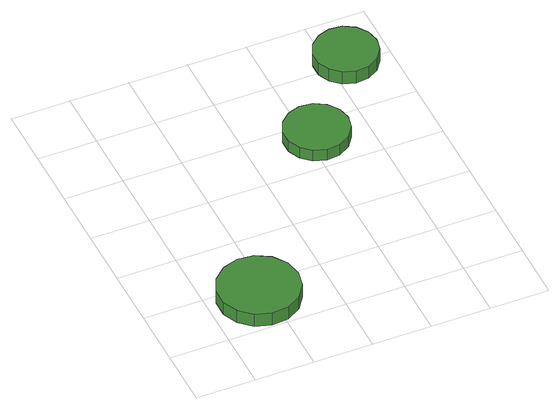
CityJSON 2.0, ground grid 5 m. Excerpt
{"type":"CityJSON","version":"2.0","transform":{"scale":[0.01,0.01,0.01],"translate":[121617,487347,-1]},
"CityObjects":{
"tree1":{"type":"SolitaryVegetationObject","attributes":{"function":"something"},"geometry":[{"type":"MultiSurface","lod":"1","boundaries":[[[0,1,2,3,4,5,6,7,8,9,10,11,12,13,14]],[[15,16,17,18,19,20,21,22,23,24,25,26,27,28,29]],[[0,29,28,1]],[[1,28,27,2]],[[2,27,26,3]],[[3,26,25,4]],[[4,25,24,5]],[[5,24,23,6]],[[6,23,22,7]],[[7,22,21,8]],[[8,21,20,9]],[[9,20,19,10]],[[10,19,18,11]],[[11,18,17,12]],[[12,17,16,13]],[[13,16,15,14]],[[14,15,29,0]]]}]},
"tree2":{"type":"SolitaryVegetationObject","attributes":{"function":"something"},"geometry":[{"type":"MultiSurface","lod":"1","boundaries":[[[30,31,32,33,34,35,36,37,38,39,40,41,42,43,44]],[[45,46,47,48,49,50,51,52,53,54,55,56,57,58,59]],[[30,59,58,31]],[[31,58,57,32]],[[32,57,56,33]],[[33,56,55,34]],[[34,55,54,35]],[[35,54,53,36]],[[36,53,52,37]],[[37,52,51,38]],[[38,51,50,39]],[[39,50,49,40]],[[40,49,48,41]],[[41,48,47,42]],[[42,47,46,43]],[[43,46,45,44]],[[44,45,59,30]]]}]},
"tree3":{"type":"SolitaryVegetationObject","attributes":{"function":"something"},"geometry":[{"type":"MultiSurface","lod":"1","boundaries":[[[60,61,62,63,64,65,66,67,68,69,70,71,72,73,74]],[[75,76,77,78,79,80,81,82,83,84,85,86,87,88,89]],[[60,89,88,61]],[[61,88,87,62]],[[62,87,86,63]],[[63,86,85,64]],[[64,85,84,65]],[[65,84,83,66]],[[66,83,82,67]],[[67,82,81,68]],[[68,81,80,69]],[[69,80,79,70]],[[70,79,78,71]],[[71,78,77,72]],[[72,77,76,73]],[[73,76,75,74]],[[74,75,89,60]]]}]}
},
"vertices":[
[755,356,192],[726,494,192],[643,608,192],[521,679,192],[380,694,192],[246,650,192],[141,555,192],[84,427,192],[84,285,192],[141,157,192],[246,62,192],[380,18,192],[521,33,192],[643,104,192],[726,218,192],[726,218,65],[643,104,65],[521,33,65],[380,18,65],[246,62,65],[141,157,65],[84,285,65],[84,427,65],[141,555,65],[246,650,65],[380,694,65],[521,679,65],[643,608,65],[726,494,65],[755,356,65],
[1841,1828,184],[1818,1938,184],[1751,2029,184],[1654,2086,184],[1542,2098,184],[1434,2063,184],[1351,1987,184],[1305,1884,184],[1305,1772,184],[1351,1669,184],[1434,1593,184],[1542,1558,184],[1654,1570,184],[1751,1627,184],[1818,1718,184],[1818,1718,74],[1751,1627,74],[1654,1570,74],[1542,1558,74],[1434,1593,74],[1351,1669,74],[1305,1772,74],[1305,1884,74],[1351,1987,74],[1434,2063,74],[1542,2098,74],[1654,2086,74],[1751,2029,74],[1818,1938,74],[1841,1828,74],
[2397,2525,205],[2374,2633,205],[2310,2722,205],[2215,2777,205],[2106,2788,205],[2001,2754,205],[1919,2681,205],[1875,2580,205],[1875,2470,205],[1919,2370,205],[2001,2296,205],[2106,2262,205],[2215,2274,205],[2310,2329,205],[2374,2418,205],[2374,2418,79],[2310,2329,79],[2215,2274,79],[2106,2262,79],[2001,2296,79],[1919,2370,79],[1875,2470,79],[1875,2580,79],[1919,2681,79],[2001,2754,79],[2106,2788,79],[2215,2777,79],[2310,2722,79],[2374,2633,79],[2397,2525,79]
]}
